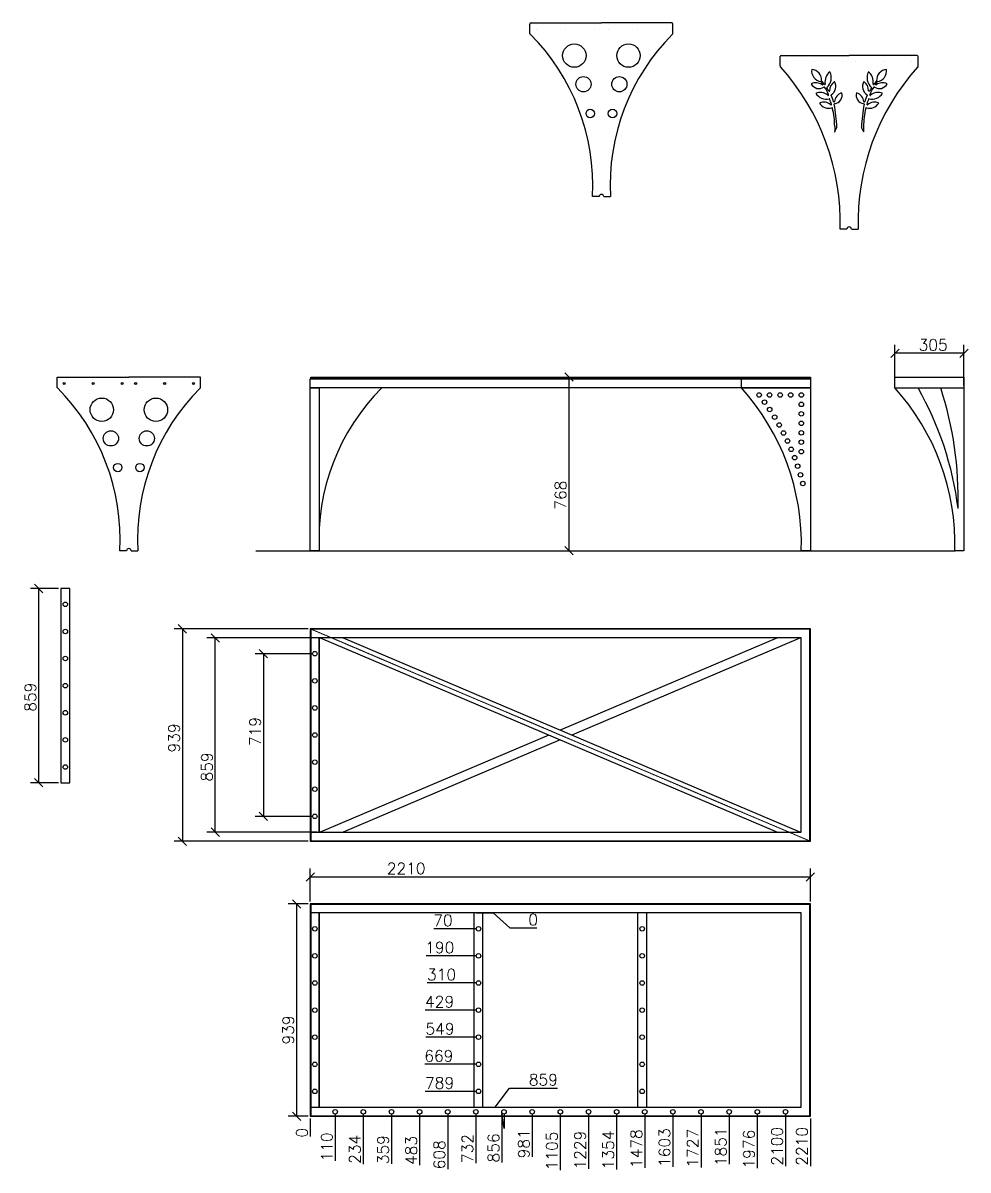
# Model space of a CAD drawing. Header units: millimetres. Extents: x -25270 to 56616, y 992 to 38275.
# Drawn here: x -18699 to -14523, y 7208 to 12280 of the extents above; entities that cross this region are included whole.
import ezdxf

# ---------------------------------------------------------------- set-up
doc = ezdxf.new("R2010")
doc.units = ezdxf.units.MM
doc.linetypes.add('AXES2', pattern=[1.125, 0.75, -0.125, 0.125, -0.125])
doc.layers.add('AXES', color=1, linetype='AXES2', lineweight=13)
doc.layers.add('Garde Corps', color=7, linetype='Continuous')
doc.layers.add('POTCACH', color=7, linetype='Continuous')
doc.styles.add('DETX4', font='romans.shx', dxfattribs={"height": 50})
doc.dimstyles.new('DETX4', dxfattribs={"dimtxt": 50, "dimasz": 37, "dimexe": 37, "dimexo": 10, "dimgap": 12, "dimtad": 1, "dimdec": 0, "dimdsep": 46, "dimtxsty": 'DETX4', "dimblk": 'OBLIQUE', "dimcen": 0.09, "dimadec": 0, "dimazin": 0, "dimtfac": 1, "dimtdec": 0, "dimtix": 1, "dimtofl": 0, "dimtmove": 0, "dimatfit": 3, "dimldrblk": 'OBLIQUE', "dimfxl": 1, "dimtolj": 1, "dimtzin": 0, "dimarcsym": 0})

# ---------------------------------------------------------------- blocks, each defined once
blk = doc.blocks.new('_OBLIQUE')
at = {"color": 0, "linetype": 'ByBlock'}
blk.add_line((-0.5, -0.5), (0.5, 0.5), dxfattribs=at)
blk = doc.blocks.new('*D77')
at = {"color": 0, "lineweight": -2, "transparency": 16777216}
for p, q in [((-14846, 10676.4), (-14846, 10856.6)), ((-14541.1, 10676.4), (-14541.1, 10856.6)), ((-14541.1, 10819.6), (-14846, 10819.6))]:
    blk.add_line(p, q, dxfattribs=at)
at = {"layer": 'Defpoints', "color": 0, "transparency": 16777216}
for p in [(-14846, 10819.6), (-14846, 10666.4), (-14541.1, 10666.4)]:
    blk.add_point(p, dxfattribs=at)
at = {"color": 0, "lineweight": -2, "transparency": 16777216, "xscale": 37, "yscale": 37, "zscale": 37}
for p, rotation in [((-14846, 10819.6), 179.9999999999997), ((-14541.1, 10819.6), 359.9999999999997)]:
    blk.add_blockref('_OBLIQUE', p, dxfattribs=dict(at, rotation=rotation))
at = {"color": 0, "transparency": 16777216, "insert": (-14676.7, 10856.6), "char_height": 50, "attachment_point": 5, "style": 'DETX4'}
blk.add_mtext('\\A1;305', dxfattribs=at)
blk = doc.blocks.new('*D83')
at = {"color": 0, "lineweight": -2, "transparency": 16777216}
for p, q in [((-17419.5, 9491.3), (-17673.4, 9491.3)), ((-17636.4, 9491.3), (-17636.4, 8772.3)), ((-17419.5, 8772.3), (-17673.4, 8772.3))]:
    blk.add_line(p, q, dxfattribs=at)
at = {"layer": 'Defpoints', "color": 0, "transparency": 16777216}
for p in [(-17409.5, 9491.3), (-17636.4, 8772.3), (-17409.5, 8772.3)]:
    blk.add_point(p, dxfattribs=at)
at = {"color": 0, "lineweight": -2, "transparency": 16777216, "xscale": 37, "yscale": 37, "zscale": 37}
for p, rotation in [((-17636.4, 9491.3), 90), ((-17636.4, 8772.3), 270)]:
    blk.add_blockref('_OBLIQUE', p, dxfattribs=dict(at, rotation=rotation))
at = {"color": 0, "transparency": 16777216, "insert": (-17673.4, 9147.2), "char_height": 50, "attachment_point": 5, "rotation": 90, "style": 'DETX4'}
blk.add_mtext('\\A1;719', dxfattribs=at)
blk = doc.blocks.new('*D86')
at = {"color": 0, "lineweight": -2, "transparency": 16777216}
for p, q in [((-18541.7, 9779.6), (-18666.5, 9779.6)), ((-18629.5, 8920.6), (-18629.5, 9779.6)), ((-18541.7, 8920.6), (-18666.5, 8920.6))]:
    blk.add_line(p, q, dxfattribs=at)
at = {"layer": 'Defpoints', "color": 0, "transparency": 16777216}
for p in [(-18629.5, 9779.6), (-18531.7, 9779.6), (-18531.7, 8920.6)]:
    blk.add_point(p, dxfattribs=at)
at = {"color": 0, "lineweight": -2, "transparency": 16777216, "xscale": 37, "yscale": 37, "zscale": 37}
for p, rotation in [((-18629.5, 9779.6), 90), ((-18629.5, 8920.6), 270)]:
    blk.add_blockref('_OBLIQUE', p, dxfattribs=dict(at, rotation=rotation))
at = {"color": 0, "transparency": 16777216, "insert": (-18666.5, 9298.9), "char_height": 50, "attachment_point": 5, "rotation": 90, "style": 'DETX4'}
blk.add_mtext('\\A1;859', dxfattribs=at)
blk = doc.blocks.new('*D87')
at = {"color": 0, "lineweight": -2, "transparency": 16777216}
for p, q in [((-17399.5, 9561.3), (-17886.2, 9561.3)), ((-17849.2, 8702.3), (-17849.2, 9561.3)), ((-17399.5, 8702.3), (-17886.2, 8702.3))]:
    blk.add_line(p, q, dxfattribs=at)
at = {"layer": 'Defpoints', "color": 0, "transparency": 16777216}
for p in [(-17849.2, 9561.3), (-17389.5, 9561.3), (-17389.5, 8702.3)]:
    blk.add_point(p, dxfattribs=at)
at = {"color": 0, "lineweight": -2, "transparency": 16777216, "xscale": 37, "yscale": 37, "zscale": 37}
for p, rotation in [((-17849.2, 9561.3), 90), ((-17849.2, 8702.3), 270)]:
    blk.add_blockref('_OBLIQUE', p, dxfattribs=dict(at, rotation=rotation))
at = {"color": 0, "transparency": 16777216, "insert": (-17886.2, 8990.7), "char_height": 50, "attachment_point": 5, "rotation": 90, "style": 'DETX4'}
blk.add_mtext('\\A1;859', dxfattribs=at)
blk = doc.blocks.new('*D88')
at = {"color": 0, "lineweight": -2, "transparency": 16777216}
for p, q in [((-17439.5, 9601.3), (-18031.5, 9601.3)), ((-17994.5, 9601.3), (-17994.5, 8662.3)), ((-17439.5, 8662.3), (-18031.5, 8662.3))]:
    blk.add_line(p, q, dxfattribs=at)
at = {"layer": 'Defpoints', "color": 0, "transparency": 16777216}
for p in [(-17429.5, 9601.3), (-17994.5, 8662.3), (-17429.5, 8662.3)]:
    blk.add_point(p, dxfattribs=at)
at = {"color": 0, "lineweight": -2, "transparency": 16777216, "xscale": 37, "yscale": 37, "zscale": 37}
for p, rotation in [((-17994.5, 9601.3), 90), ((-17994.5, 8662.3), 270)]:
    blk.add_blockref('_OBLIQUE', p, dxfattribs=dict(at, rotation=rotation))
at = {"color": 0, "transparency": 16777216, "insert": (-18031.5, 9119), "char_height": 50, "attachment_point": 5, "rotation": 90, "style": 'DETX4'}
blk.add_mtext('\\A1;939', dxfattribs=at)
blk = doc.blocks.new('*D89')
at = {"color": 0, "lineweight": -2, "transparency": 16777216}
for p, q in [((-16314.5, 10714.4), (-16249.2, 10714.4)), ((-16286.2, 10714.4), (-16286.2, 9946.4)), ((-16314.5, 9946.4), (-16249.2, 9946.4))]:
    blk.add_line(p, q, dxfattribs=at)
at = {"layer": 'Defpoints', "color": 0, "transparency": 16777216}
for p in [(-16324.5, 10714.4), (-16324.5, 9946.4), (-16286.2, 9946.4)]:
    blk.add_point(p, dxfattribs=at)
at = {"color": 0, "lineweight": -2, "transparency": 16777216, "xscale": 37, "yscale": 37, "zscale": 37}
for p, rotation in [((-16286.2, 10714.4), 90), ((-16286.2, 9946.4), 270)]:
    blk.add_blockref('_OBLIQUE', p, dxfattribs=dict(at, rotation=rotation))
at = {"color": 0, "transparency": 16777216, "insert": (-16323.2, 10192.1), "char_height": 50, "attachment_point": 5, "rotation": 90, "style": 'DETX4'}
blk.add_mtext('\\A1;768', dxfattribs=at)
blk = doc.blocks.new('*D97')
at = {"color": 0, "lineweight": -2, "transparency": 16777216}
for p, q in [((-17429.5, 8395.2), (-17429.5, 8541.7)), ((-15219.5, 8395.2), (-15219.5, 8541.7)), ((-17429.5, 8504.7), (-15219.5, 8504.7))]:
    blk.add_line(p, q, dxfattribs=at)
at = {"layer": 'Defpoints', "color": 0, "transparency": 16777216}
for p in [(-15219.5, 8504.7), (-17429.5, 8385.2), (-15219.5, 8385.2)]:
    blk.add_point(p, dxfattribs=at)
at = {"color": 0, "lineweight": -2, "transparency": 16777216, "xscale": 37, "yscale": 37, "zscale": 37, "rotation": 180}
blk.add_blockref('_OBLIQUE', (-17429.5, 8504.7), dxfattribs=at)
at = {"color": 0, "lineweight": -2, "transparency": 16777216, "xscale": 37, "yscale": 37, "zscale": 37}
blk.add_blockref('_OBLIQUE', (-15219.5, 8504.7), dxfattribs=at)
at = {"color": 0, "transparency": 16777216, "insert": (-17005.8, 8541.7), "char_height": 50, "attachment_point": 5, "style": 'DETX4'}
blk.add_mtext('\\A1;2210', dxfattribs=at)
blk = doc.blocks.new('*D98')
at = {"color": 0, "lineweight": -2, "transparency": 16777216}
for p, q in [((-17439.5, 8385.2), (-17526.9, 8385.2)), ((-17489.9, 8385.2), (-17489.9, 7446.2)), ((-17439.5, 7446.2), (-17526.9, 7446.2))]:
    blk.add_line(p, q, dxfattribs=at)
at = {"layer": 'Defpoints', "color": 0, "transparency": 16777216}
for p in [(-17429.5, 8385.2), (-17489.9, 7446.2), (-17429.5, 7446.2)]:
    blk.add_point(p, dxfattribs=at)
at = {"color": 0, "lineweight": -2, "transparency": 16777216, "xscale": 37, "yscale": 37, "zscale": 37}
for p, rotation in [((-17489.9, 8385.2), 90), ((-17489.9, 7446.2), 270)]:
    blk.add_blockref('_OBLIQUE', p, dxfattribs=dict(at, rotation=rotation))
at = {"color": 0, "transparency": 16777216, "insert": (-17526.9, 7827.6), "char_height": 50, "attachment_point": 5, "rotation": 90, "style": 'DETX4'}
blk.add_mtext('\\A1;939', dxfattribs=at)
blk = doc.blocks.new('*D99')
at = {"color": 0, "lineweight": -2, "transparency": 16777216}
for p, q in [((-16696.2, 8345.2), (-16621.4, 8345.2)), ((-16621.4, 8345.2), (-16547.4, 8278.8)), ((-16547.4, 8278.8), (-16428.1, 8278.8))]:
    blk.add_line(p, q, dxfattribs=at)
at = {"layer": 'Defpoints', "color": 0, "transparency": 16777216}
for p in [(-16706.2, 8345.2), (-16666.2, 8345.2), (-16473.4, 8278.8)]:
    blk.add_point(p, dxfattribs=at)
at = {"color": 0, "transparency": 16777216, "insert": (-16444.8, 8315.8), "char_height": 50, "attachment_point": 5, "style": 'DETX4'}
blk.add_mtext('\\A1;0', dxfattribs=at)
blk = doc.blocks.new('*D100')
at = {"color": 0, "lineweight": -2, "transparency": 16777216}
blk.add_line((-16696.2, 8275.2), (-16883.8, 8275.2), dxfattribs=at)
at = {"layer": 'Defpoints', "color": 0, "transparency": 16777216}
for p in [(-16666.2, 8345.2), (-16790.8, 8275.2), (-16686.2, 8275.2)]:
    blk.add_point(p, dxfattribs=at)
at = {"color": 0, "transparency": 16777216, "insert": (-16843.3, 8312.2), "char_height": 50, "attachment_point": 5, "style": 'DETX4'}
blk.add_mtext('\\A1;70', dxfattribs=at)
blk = doc.blocks.new('*D101')
at = {"color": 0, "lineweight": -2, "transparency": 16777216}
blk.add_line((-16696.2, 8155.4), (-16918, 8155.4), dxfattribs=at)
at = {"layer": 'Defpoints', "color": 0, "transparency": 16777216}
for p in [(-16666.2, 8345.2), (-16784.6, 8155.4), (-16686.2, 8155.4)]:
    blk.add_point(p, dxfattribs=at)
at = {"color": 0, "transparency": 16777216, "insert": (-16857.3, 8192.4), "char_height": 50, "attachment_point": 5, "style": 'DETX4'}
blk.add_mtext('\\A1;190', dxfattribs=at)
blk = doc.blocks.new('*D102')
at = {"color": 0, "lineweight": -2, "transparency": 16777216}
blk.add_line((-16696.2, 8035.6), (-16913.6, 8035.6), dxfattribs=at)
at = {"layer": 'Defpoints', "color": 0, "transparency": 16777216}
for p in [(-16666.2, 8345.2), (-16773, 8035.6), (-16686.2, 8035.6)]:
    blk.add_point(p, dxfattribs=at)
at = {"color": 0, "transparency": 16777216, "insert": (-16849.3, 8072.6), "char_height": 50, "attachment_point": 5, "style": 'DETX4'}
blk.add_mtext('\\A1;310', dxfattribs=at)
blk = doc.blocks.new('*D103')
at = {"color": 0, "lineweight": -2, "transparency": 16777216}
blk.add_line((-16696.2, 7915.7), (-16921.3, 7915.7), dxfattribs=at)
at = {"layer": 'Defpoints', "color": 0, "transparency": 16777216}
for p in [(-16666.2, 8345.2), (-16783.1, 7915.7), (-16686.2, 7915.7)]:
    blk.add_point(p, dxfattribs=at)
at = {"color": 0, "transparency": 16777216, "insert": (-16858.2, 7952.7), "char_height": 50, "attachment_point": 5, "style": 'DETX4'}
blk.add_mtext('\\A1;429', dxfattribs=at)
blk = doc.blocks.new('*D104')
at = {"color": 0, "lineweight": -2, "transparency": 16777216}
blk.add_line((-16696.2, 7795.9), (-16919.1, 7795.9), dxfattribs=at)
at = {"layer": 'Defpoints', "color": 0, "transparency": 16777216}
for p in [(-16666.2, 8345.2), (-16780.9, 7795.9), (-16686.2, 7795.9)]:
    blk.add_point(p, dxfattribs=at)
at = {"color": 0, "transparency": 16777216, "insert": (-16856, 7832.9), "char_height": 50, "attachment_point": 5, "style": 'DETX4'}
blk.add_mtext('\\A1;549', dxfattribs=at)
blk = doc.blocks.new('*D105')
at = {"color": 0, "lineweight": -2, "transparency": 16777216}
blk.add_line((-16696.2, 7676.1), (-16923.4, 7676.1), dxfattribs=at)
at = {"layer": 'Defpoints', "color": 0, "transparency": 16777216}
for p in [(-16666.2, 8345.2), (-16787.6, 7676.1), (-16686.2, 7676.1)]:
    blk.add_point(p, dxfattribs=at)
at = {"color": 0, "transparency": 16777216, "insert": (-16861.5, 7713.1), "char_height": 50, "attachment_point": 5, "style": 'DETX4'}
blk.add_mtext('\\A1;669', dxfattribs=at)
blk = doc.blocks.new('*D106')
at = {"color": 0, "lineweight": -2, "transparency": 16777216}
blk.add_line((-16696.2, 7556.2), (-16921.3, 7556.2), dxfattribs=at)
at = {"layer": 'Defpoints', "color": 0, "transparency": 16777216}
for p in [(-16666.2, 8345.2), (-16783.1, 7556.2), (-16686.2, 7556.2)]:
    blk.add_point(p, dxfattribs=at)
at = {"color": 0, "transparency": 16777216, "insert": (-16858.2, 7593.2), "char_height": 50, "attachment_point": 5, "style": 'DETX4'}
blk.add_mtext('\\A1;789', dxfattribs=at)
blk = doc.blocks.new('*D107')
at = {"color": 0, "lineweight": -2, "transparency": 16777216}
for p, q in [((-16612.2, 7486.2), (-16548.5, 7570.7)), ((-16548.5, 7570.7), (-16336.4, 7570.7)), ((-16676.2, 7486.2), (-16612.2, 7486.2))]:
    blk.add_line(p, q, dxfattribs=at)
at = {"layer": 'Defpoints', "color": 0, "transparency": 16777216}
for p in [(-16666.2, 8345.2), (-16474.5, 7570.7), (-16686.2, 7486.2)]:
    blk.add_point(p, dxfattribs=at)
at = {"color": 0, "transparency": 16777216, "insert": (-16399.4, 7607.7), "char_height": 50, "attachment_point": 5, "style": 'DETX4'}
blk.add_mtext('\\A1;859', dxfattribs=at)
blk = doc.blocks.new('*D108')
at = {"color": 0, "lineweight": -2, "transparency": 16777216}
blk.add_line((-17429.5, 7436.2), (-17429.5, 7356.8), dxfattribs=at)
at = {"layer": 'Defpoints', "color": 0, "transparency": 16777216}
for p in [(-17429.5, 7464.6), (-17429.5, 7446.2), (-17429.5, 7402.1)]:
    blk.add_point(p, dxfattribs=at)
at = {"color": 0, "transparency": 16777216, "insert": (-17466.5, 7373.4), "char_height": 50, "attachment_point": 5, "rotation": 90, "style": 'DETX4'}
blk.add_mtext('\\A1;0', dxfattribs=at)
blk = doc.blocks.new('*D109')
at = {"color": 0, "lineweight": -2, "transparency": 16777216}
blk.add_line((-17319.5, 7456.2), (-17319.5, 7249.9), dxfattribs=at)
at = {"layer": 'Defpoints', "color": 0, "transparency": 16777216}
for p in [(-17429.5, 7464.6), (-17319.5, 7466.2), (-17319.5, 7383.4)]:
    blk.add_point(p, dxfattribs=at)
at = {"color": 0, "transparency": 16777216, "insert": (-17356.5, 7310.6), "char_height": 50, "attachment_point": 5, "rotation": 90, "style": 'DETX4'}
blk.add_mtext('\\A1;110', dxfattribs=at)
blk = doc.blocks.new('*D110')
at = {"color": 0, "lineweight": -2, "transparency": 16777216}
blk.add_line((-17195.1, 7456.2), (-17195.1, 7234.4), dxfattribs=at)
at = {"layer": 'Defpoints', "color": 0, "transparency": 16777216}
for p in [(-17429.5, 7464.6), (-17195.1, 7466.2), (-17195.1, 7377.4)]:
    blk.add_point(p, dxfattribs=at)
at = {"color": 0, "transparency": 16777216, "insert": (-17232.1, 7299.9), "char_height": 50, "attachment_point": 5, "rotation": 90, "style": 'DETX4'}
blk.add_mtext('\\A1;234', dxfattribs=at)
blk = doc.blocks.new('*D111')
at = {"color": 0, "lineweight": -2, "transparency": 16777216}
blk.add_line((-17070.7, 7456.2), (-17070.7, 7235.4), dxfattribs=at)
at = {"layer": 'Defpoints', "color": 0, "transparency": 16777216}
for p in [(-17429.5, 7464.6), (-17070.7, 7466.2), (-17070.7, 7373.6)]:
    blk.add_point(p, dxfattribs=at)
at = {"color": 0, "transparency": 16777216, "insert": (-17107.7, 7298.5), "char_height": 50, "attachment_point": 5, "rotation": 90, "style": 'DETX4'}
blk.add_mtext('\\A1;359', dxfattribs=at)
blk = doc.blocks.new('*D112')
at = {"color": 0, "lineweight": -2, "transparency": 16777216}
blk.add_line((-16946.4, 7456.2), (-16946.4, 7230.8), dxfattribs=at)
at = {"layer": 'Defpoints', "color": 0, "transparency": 16777216}
for p in [(-17429.5, 7464.6), (-16946.4, 7466.2), (-16946.4, 7371.4)]:
    blk.add_point(p, dxfattribs=at)
at = {"color": 0, "transparency": 16777216, "insert": (-16983.4, 7295.1), "char_height": 50, "attachment_point": 5, "rotation": 90, "style": 'DETX4'}
blk.add_mtext('\\A1;483', dxfattribs=at)
blk = doc.blocks.new('*D113')
at = {"color": 0, "lineweight": -2, "transparency": 16777216}
blk.add_line((-16822, 7456.2), (-16822, 7212.9), dxfattribs=at)
at = {"layer": 'Defpoints', "color": 0, "transparency": 16777216}
for p in [(-17429.5, 7464.6), (-16822, 7466.2), (-16822, 7351.1)]:
    blk.add_point(p, dxfattribs=at)
at = {"color": 0, "transparency": 16777216, "insert": (-16859, 7276), "char_height": 50, "attachment_point": 5, "rotation": 90, "style": 'DETX4'}
blk.add_mtext('\\A1;608', dxfattribs=at)
blk = doc.blocks.new('*D114')
at = {"color": 0, "lineweight": -2, "transparency": 16777216}
blk.add_line((-16697.6, 7456.2), (-16697.6, 7239), dxfattribs=at)
at = {"layer": 'Defpoints', "color": 0, "transparency": 16777216}
for p in [(-17429.5, 7464.6), (-16697.6, 7466.2), (-16697.6, 7379.6)]:
    blk.add_point(p, dxfattribs=at)
at = {"color": 0, "transparency": 16777216, "insert": (-16734.6, 7303.3), "char_height": 50, "attachment_point": 5, "rotation": 90, "style": 'DETX4'}
blk.add_mtext('\\A1;732', dxfattribs=at)
blk = doc.blocks.new('*D115')
at = {"color": 0, "lineweight": -2, "transparency": 16777216}
for p, q in [((-16573.2, 7392.2), (-16582.4, 7456.6)), ((-16582.4, 7456.6), (-16582.4, 7242)), ((-16573.2, 7456.2), (-16573.2, 7392.2))]:
    blk.add_line(p, q, dxfattribs=at)
at = {"layer": 'Defpoints', "color": 0, "transparency": 16777216}
for p in [(-17429.5, 7464.6), (-16573.2, 7466.2), (-16582.4, 7382.6)]:
    blk.add_point(p, dxfattribs=at)
at = {"color": 0, "transparency": 16777216, "insert": (-16619.4, 7306.3), "char_height": 50, "attachment_point": 5, "rotation": 90, "style": 'DETX4'}
blk.add_mtext('\\A1;856', dxfattribs=at)
blk = doc.blocks.new('*D116')
at = {"color": 0, "lineweight": -2, "transparency": 16777216}
blk.add_line((-16448.9, 7456.2), (-16448.9, 7267.4), dxfattribs=at)
at = {"layer": 'Defpoints', "color": 0, "transparency": 16777216}
for p in [(-17429.5, 7464.6), (-16448.9, 7466.2), (-16448.9, 7393.6)]:
    blk.add_point(p, dxfattribs=at)
at = {"color": 0, "transparency": 16777216, "insert": (-16485.9, 7324.5), "char_height": 50, "attachment_point": 5, "rotation": 90, "style": 'DETX4'}
blk.add_mtext('\\A1;981', dxfattribs=at)
blk = doc.blocks.new('*D117')
at = {"color": 0, "lineweight": -2, "transparency": 16777216}
blk.add_line((-16324.5, 7456.2), (-16324.5, 7208.5), dxfattribs=at)
at = {"layer": 'Defpoints', "color": 0, "transparency": 16777216}
for p in [(-17429.5, 7464.6), (-16324.5, 7466.2), (-16324.5, 7389.5)]:
    blk.add_point(p, dxfattribs=at)
at = {"color": 0, "transparency": 16777216, "insert": (-16361.5, 7293), "char_height": 50, "attachment_point": 5, "rotation": 90, "style": 'DETX4'}
blk.add_mtext('\\A1;1105', dxfattribs=at)
blk = doc.blocks.new('*D118')
at = {"color": 0, "lineweight": -2, "transparency": 16777216}
blk.add_line((-16200.1, 7456.2), (-16200.1, 7213.2), dxfattribs=at)
at = {"layer": 'Defpoints', "color": 0, "transparency": 16777216}
for p in [(-17429.5, 7464.6), (-16200.1, 7466.2), (-16200.1, 7391.9)]:
    blk.add_point(p, dxfattribs=at)
at = {"color": 0, "transparency": 16777216, "insert": (-16237.1, 7296.5), "char_height": 50, "attachment_point": 5, "rotation": 90, "style": 'DETX4'}
blk.add_mtext('\\A1;1229', dxfattribs=at)
blk = doc.blocks.new('*D119')
at = {"color": 0, "lineweight": -2, "transparency": 16777216}
blk.add_line((-16075.7, 7456.2), (-16075.7, 7211.4), dxfattribs=at)
at = {"layer": 'Defpoints', "color": 0, "transparency": 16777216}
for p in [(-17429.5, 7464.6), (-16075.7, 7466.2), (-16075.7, 7394.9)]:
    blk.add_point(p, dxfattribs=at)
at = {"color": 0, "transparency": 16777216, "insert": (-16112.7, 7297.2), "char_height": 50, "attachment_point": 5, "rotation": 90, "style": 'DETX4'}
blk.add_mtext('\\A1;1354', dxfattribs=at)
blk = doc.blocks.new('*D120')
at = {"color": 0, "lineweight": -2, "transparency": 16777216}
blk.add_line((-15951.4, 7456.2), (-15951.4, 7218.6), dxfattribs=at)
at = {"layer": 'Defpoints', "color": 0, "transparency": 16777216}
for p in [(-17429.5, 7464.6), (-15951.4, 7466.2), (-15951.4, 7399.6)]:
    blk.add_point(p, dxfattribs=at)
at = {"color": 0, "transparency": 16777216, "insert": (-15988.4, 7303.1), "char_height": 50, "attachment_point": 5, "rotation": 90, "style": 'DETX4'}
blk.add_mtext('\\A1;1478', dxfattribs=at)
blk = doc.blocks.new('*D121')
at = {"color": 0, "lineweight": -2, "transparency": 16777216}
blk.add_line((-15827, 7456.2), (-15827, 7223.3), dxfattribs=at)
at = {"layer": 'Defpoints', "color": 0, "transparency": 16777216}
for p in [(-17429.5, 7464.6), (-15827, 7466.2), (-15827, 7404.3)]:
    blk.add_point(p, dxfattribs=at)
at = {"color": 0, "transparency": 16777216, "insert": (-15864, 7307.8), "char_height": 50, "attachment_point": 5, "rotation": 90, "style": 'DETX4'}
blk.add_mtext('\\A1;1603', dxfattribs=at)
blk = doc.blocks.new('*D122')
at = {"color": 0, "lineweight": -2, "transparency": 16777216}
blk.add_line((-15702.6, 7456.2), (-15702.6, 7220.5), dxfattribs=at)
at = {"layer": 'Defpoints', "color": 0, "transparency": 16777216}
for p in [(-17429.5, 7464.6), (-15702.6, 7466.2), (-15702.6, 7401.5)]:
    blk.add_point(p, dxfattribs=at)
at = {"color": 0, "transparency": 16777216, "insert": (-15739.6, 7305), "char_height": 50, "attachment_point": 5, "rotation": 90, "style": 'DETX4'}
blk.add_mtext('\\A1;1727', dxfattribs=at)
blk = doc.blocks.new('*D123')
at = {"color": 0, "lineweight": -2, "transparency": 16777216}
blk.add_line((-15578.2, 7456.2), (-15578.2, 7233.8), dxfattribs=at)
at = {"layer": 'Defpoints', "color": 0, "transparency": 16777216}
for p in [(-17429.5, 7464.6), (-15578.2, 7466.2), (-15578.2, 7400.6)]:
    blk.add_point(p, dxfattribs=at)
at = {"color": 0, "transparency": 16777216, "insert": (-15615.2, 7311.2), "char_height": 50, "attachment_point": 5, "rotation": 90, "style": 'DETX4'}
blk.add_mtext('\\A1;1851', dxfattribs=at)
blk = doc.blocks.new('*D124')
at = {"color": 0, "lineweight": -2, "transparency": 16777216}
blk.add_line((-15453.9, 7456.2), (-15453.9, 7216.6), dxfattribs=at)
at = {"layer": 'Defpoints', "color": 0, "transparency": 16777216}
for p in [(-17429.5, 7464.6), (-15453.9, 7466.2), (-15453.9, 7397.6)]:
    blk.add_point(p, dxfattribs=at)
at = {"color": 0, "transparency": 16777216, "insert": (-15490.9, 7301.1), "char_height": 50, "attachment_point": 5, "rotation": 90, "style": 'DETX4'}
blk.add_mtext('\\A1;1976', dxfattribs=at)
blk = doc.blocks.new('*D125')
at = {"color": 0, "lineweight": -2, "transparency": 16777216}
blk.add_line((-15329.5, 7456.2), (-15329.5, 7225.5), dxfattribs=at)
at = {"layer": 'Defpoints', "color": 0, "transparency": 16777216}
for p in [(-17429.5, 7464.6), (-15329.5, 7466.2), (-15329.5, 7413.7)]:
    blk.add_point(p, dxfattribs=at)
at = {"color": 0, "transparency": 16777216, "insert": (-15366.5, 7313.6), "char_height": 50, "attachment_point": 5, "rotation": 90, "style": 'DETX4'}
blk.add_mtext('\\A1;2100', dxfattribs=at)
blk = doc.blocks.new('*D126')
at = {"color": 0, "lineweight": -2, "transparency": 16777216}
blk.add_line((-15219.5, 7436.2), (-15219.5, 7225), dxfattribs=at)
at = {"layer": 'Defpoints', "color": 0, "transparency": 16777216}
for p in [(-17429.5, 7464.6), (-15219.5, 7446.2), (-15219.5, 7413.2)]:
    blk.add_point(p, dxfattribs=at)
at = {"color": 0, "transparency": 16777216, "insert": (-15256.5, 7313.1), "char_height": 50, "attachment_point": 5, "rotation": 90, "style": 'DETX4'}
blk.add_mtext('\\A1;2210', dxfattribs=at)

msp = doc.modelspace()

# ---------------------------------------------------------------- linework, layer by layer
for p, q in [((-16459, 12234), (-16459, 12275)), ((-16454, 12280), (-16142.9, 12280)), ((-16142.9, 12280), (-16142.9, 12280)), ((-15831.8, 12280), (-16142.9, 12280)), ((-16142.9, 12280), (-16142.9, 12280)), ((-15826.8, 12234), (-15826.8, 12275)), ((-15353, 12089.9), (-15353, 12130.9)), ((-15348, 12135.9), (-15048.1, 12135.9)), ((-14748.2, 12135.9), (-15048.1, 12135.9)), ((-14743.2, 12089.9), (-14743.2, 12130.9)), ((-15112.3, 11797.7), (-15102.4, 11818.2)), ((-15111.8, 11821.8), (-15111.8, 11798.7)), ((-14983.8, 11797.7), (-14993.8, 11818.2)), ((-14984.3, 11821.8), (-14984.3, 11798.7)), ((-16152.9, 11512), (-16182.8, 11512)), ((-16132.9, 11512), (-16103, 11512)), ((-15058.1, 11367.9), (-15088.1, 11367.9)), ((-15038.1, 11367.9), (-15008.1, 11367.9)), ((-15524.4, 10666.4), (-15524.4, 10714.4)), ((-15524.4, 10714.4), (-15219.5, 10714.4)), ((-15219.5, 10714.4), (-15219.5, 9946.4)), ((-14846, 10666.4), (-14846, 10714.4)), ((-14846, 10714.4), (-14541.1, 10714.4)), ((-14541.1, 10714.4), (-14541.1, 9946.4)), ((-18517.4, 10686.4), (-18517.3, 10686.4)), ((-18389.4, 10686.4), (-18389.3, 10686.4)), ((-18261.3, 10686.4), (-18261.2, 10686.4)), ((-18201.3, 10686.4), (-18201.2, 10686.4)), ((-18073.3, 10686.4), (-18073.2, 10686.4)), ((-17945.3, 10686.4), (-17945.2, 10686.4)), ((-15524.4, 10666.4), (-15219.5, 10666.4)), ((-14846, 10666.4), (-14541.1, 10666.4)), ((-18241.3, 9946.4), (-18271.2, 9946.4)), ((-18221.3, 9946.4), (-18191.4, 9946.4)), ((-17670.2, 9946.4), (-14580, 9946.4)), ((-15219.5, 9946.4), (-15259.5, 9946.4)), ((-14541.1, 9946.4), (-14581.1, 9946.4)), ((-17386.5, 9561.3), (-15364.8, 8702.3)), ((-17284.2, 9561.3), (-15262.5, 8702.3)), ((-15364.8, 9561.3), (-16324.5, 9153.5)), ((-15262.5, 9561.3), (-16273.3, 9131.8)), ((-16375.6, 9131.8), (-17386.5, 8702.3)), ((-16324.5, 9110), (-17284.2, 8702.3))]:
    msp.add_line(p, q)
for points in [[(-18547.4, 10666.4), (-18547.4, 10666.4), (-18547.4, 10714.4), (-18231.3, 10714.4), (-18231.3, 10714.4)], [(-17915.2, 10666.4), (-17915.2, 10666.4), (-17915.2, 10714.4), (-18231.3, 10714.4), (-18231.3, 10714.4)]]:
    msp.add_lwpolyline(points)
for points in [[(-17429.5, 10706.4), (-15219.5, 10706.4), (-15219.5, 10666.4), (-17429.5, 10666.4)], [(-17389.5, 9946.4), (-17429.5, 9946.4), (-17429.5, 10666.4), (-17389.5, 10666.4)], [(-18491.7, 9779.6), (-18531.7, 9779.6), (-18531.7, 8920.6), (-18491.7, 8920.6)], [(-17429.5, 8662.3), (-15219.5, 8662.3), (-15219.5, 9601.3), (-17429.5, 9601.3)], [(-17427.5, 8664.3), (-15221.5, 8664.3), (-15221.5, 9599.3), (-17427.5, 9599.3)], [(-17389.5, 9561.3), (-17429.5, 9561.3), (-17429.5, 8702.3), (-17389.5, 8702.3)], [(-17389.5, 8702.3), (-15259.5, 8702.3), (-15259.5, 9561.3), (-17389.5, 9561.3)], [(-17429.5, 7446.2), (-15219.5, 7446.2), (-15219.5, 8385.2), (-17429.5, 8385.2)], [(-17427.5, 7448.2), (-15221.5, 7448.2), (-15221.5, 8383.2), (-17427.5, 8383.2)], [(-17389.5, 8345.2), (-17429.5, 8345.2), (-17429.5, 7486.2), (-17389.5, 7486.2)], [(-17389.5, 7486.2), (-15259.5, 7486.2), (-15259.5, 8345.2), (-17389.5, 8345.2)], [(-16666.2, 8345.2), (-16706.2, 8345.2), (-16706.2, 7486.2), (-16666.2, 7486.2)], [(-15942.8, 8345.2), (-15982.8, 8345.2), (-15982.8, 7486.2), (-15942.8, 7486.2)]]:
    msp.add_lwpolyline(points, close=True)
for centre, radius in [((-16262.5, 12135.5), 51.7), ((-16023.2, 12135.5), 51.7), ((-16222.2, 12009), 33.6), ((-16063.6, 12009), 33.6), ((-16192, 11879.6), 18.8), ((-16093.7, 11879.6), 18.8), ((-18517.4, 10686.4), 4.5), ((-18389.3, 10686.4), 4.5), ((-18261.3, 10686.4), 4.5), ((-18201.3, 10686.4), 4.5), ((-18073.2, 10686.4), 4.5), ((-17945.2, 10686.4), 4.5), ((-18350.9, 10569.9), 51.7), ((-18111.7, 10569.9), 51.7), ((-15446, 10635.3), 10), ((-15421.9, 10603.4), 10), ((-15399.7, 10635.3), 10), ((-15353, 10635.3), 10), ((-15306.2, 10635.3), 10), ((-15259.5, 10635.3), 10), ((-15259.5, 10593.5), 10), ((-15399.1, 10570.6), 10), ((-15259.5, 10551.7), 10), ((-15377.5, 10536.9), 10), ((-15357.1, 10502.5), 10), ((-15259.5, 10509.9), 10), ((-18310.6, 10443.3), 33.6), ((-18152, 10443.3), 33.6), ((-15338.1, 10467.3), 10), ((-15259.5, 10468.1), 10), ((-15320.4, 10431.4), 10), ((-15304.1, 10394.9), 10), ((-15259.5, 10426.3), 10), ((-15289.1, 10357.8), 10), ((-15259.5, 10384.7), 10), ((-18280.5, 10314), 18.8), ((-18182.1, 10314), 18.8), ((-15275.5, 10320.2), 10), ((-15263.4, 10282.1), 10), ((-15252.7, 10243.5), 10), ((-18511.7, 9709.6), 10), ((-18511.7, 9589.8), 10), ((-17409.5, 9491.3), 10), ((-18511.7, 9470), 10), ((-18511.7, 9350.2), 10), ((-17409.5, 9371.5), 10), ((-18511.7, 9230.3), 10), ((-17409.5, 9251.6), 10), ((-17409.5, 9131.8), 10), ((-18511.7, 9110.5), 10), ((-18511.7, 8990.6), 10), ((-17409.5, 9012), 10), ((-17409.5, 8892.1), 10), ((-17409.5, 8772.3), 10), ((-17409.5, 8275.2), 10), ((-16686.2, 8275.2), 10), ((-15962.8, 8275.2), 10), ((-17409.5, 8155.4), 10), ((-16686.2, 8155.4), 10), ((-15962.8, 8155.4), 10), ((-17409.5, 8035.6), 10), ((-16686.2, 8035.6), 10), ((-15962.8, 8035.6), 10), ((-17409.5, 7915.7), 10), ((-16686.2, 7915.7), 10), ((-15962.8, 7915.7), 10), ((-17409.5, 7795.9), 10), ((-16686.2, 7795.9), 10), ((-15962.8, 7795.9), 10), ((-17409.5, 7676.1), 10), ((-16686.2, 7676.1), 10), ((-15962.8, 7676.1), 10), ((-17409.5, 7556.2), 10), ((-16686.2, 7556.2), 10), ((-15962.8, 7556.2), 10), ((-17319.5, 7466.2), 10), ((-17195.1, 7466.2), 10), ((-17070.7, 7466.2), 10), ((-16946.4, 7466.2), 10), ((-16822, 7466.2), 10), ((-16697.6, 7466.2), 10), ((-16573.2, 7466.2), 10), ((-16448.9, 7466.2), 10), ((-16324.5, 7466.2), 10), ((-16200.1, 7466.2), 10), ((-16075.7, 7466.2), 10), ((-15951.4, 7466.2), 10), ((-15827, 7466.2), 10), ((-15702.6, 7466.2), 10), ((-15578.2, 7466.2), 10), ((-15453.9, 7466.2), 10), ((-15329.5, 7466.2), 10)]:
    msp.add_circle(centre, radius)
for centre, radius, start, end in [((-16454, 12275), 5, 90, 180), ((-15831.8, 12275), 5, 0, 90), ((-16454, 12234), 5, 180, 224.9812), ((-16454, 12234), 5, 180, 224.9812), ((-17124.6, 11563.8), 943.2, 356.85, 44.9812), ((-15161.1, 11563.8), 943.2, 135.0188, 183.15), ((-15831.8, 12234), 5, 315.0188, 0), ((-15348, 12130.9), 5, 90, 180), ((-14748.2, 12130.9), 5, 360, 90), ((-15348, 12089.9), 5, 180, 222.0372), ((-16114.1, 11399.1), 1026.5, 358.2585, 42.0372), ((-15167, 12067.3), 46.8, 171.4764, 262.3739), ((-15216.3, 12027.5), 46.8, 355.6806, 86.2469), ((-13982, 11399.1), 1026.5, 137.9628, 181.7415), ((-14879.9, 12027.5), 46.8, 93.7531, 184.3194), ((-14929.2, 12067.3), 46.8, 277.6261, 8.5236), ((-14748.2, 12089.9), 5, 317.9628, 0), ((-15173.4, 12018.9), 2, 32.9525, 82.3739), ((-15484.5, 11817.3), 372.7, 31.0252, 32.9525), ((-15167.7, 12023.9), 2, 175.6806, 220.4828), ((-15396.9, 11828.2), 299.4, 36.9446, 40.4828), ((-15097.7, 12018.9), 57.1, 128.0831, 189.2694), ((-15186, 12038.5), 58.9, 312.4962, 25.5226), ((-15083.4, 11980.1), 50.8, 126.1481, 180.6785), ((-15149.9, 11998.9), 42.8, 301.9368, 31.3104), ((-14946.2, 11998.9), 42.8, 148.6896, 238.0632), ((-15012.8, 11980.1), 50.8, 359.3215, 53.8519), ((-14910.1, 12038.5), 58.9, 154.4774, 227.5038), ((-14998.5, 12018.9), 57.1, 350.7306, 51.9169), ((-14699.3, 11828.2), 299.4, 139.5172, 143.0554), ((-14611.7, 11817.3), 372.7, 147.0475, 148.9748), ((-14928.5, 12023.9), 2, 319.5172, 4.3194), ((-14922.7, 12018.9), 2, 97.6261, 147.0475), ((-15195.5, 11968.1), 47.5, 54.5503, 114.9228), ((-15181.3, 12027.7), 38.1, 205.7988, 304.5813), ((-15175.8, 11923.9), 48.9, 47.7777, 114.3735), ((-15166.8, 12008.4), 2, 234.5503, 31.0252), ((-15158.5, 11994.7), 2, 39.8886, 124.5813), ((-15156, 12009.4), 2, 216.9446, 9.2694), ((-15222.7, 11941.1), 85.6, 14.2002, 39.8886), ((-15144.9, 11993.6), 2, 132.4962, 213.2736), ((-15396.9, 11828.2), 299.4, 30.127, 33.2736), ((-15136.2, 11979.5), 2, 210.127, 0.6785), ((-15067.1, 11927.3), 46, 107.8117, 174.097), ((-15115.9, 11959.4), 36.6, 275.3833, 18.5225), ((-14980.3, 11959.4), 36.6, 161.4775, 264.6167), ((-15029, 11927.3), 46, 5.903, 72.1883), ((-14959.9, 11979.5), 2, 179.3215, 329.873), ((-14699.3, 11828.2), 299.4, 146.7264, 149.873), ((-14873.5, 11941.1), 85.6, 140.1114, 165.7998), ((-14920.3, 11923.9), 48.9, 65.6265, 132.2223), ((-14951.2, 11993.6), 2, 326.7264, 47.5038), ((-14940.1, 12009.4), 2, 170.7306, 323.0554), ((-14937.6, 11994.7), 2, 55.4187, 140.1114), ((-14914.9, 12027.7), 38.1, 235.4187, 334.2012), ((-14929.3, 12008.4), 2, 148.9748, 305.4497), ((-14900.6, 11968.1), 47.5, 65.0772, 125.4497), ((-15148, 12000.8), 57.8, 214.0054, 282.0804), ((-15159.2, 11886.2), 43.7, 47.5497, 116.5671), ((-15139.4, 11947.8), 45.3, 209.6908, 289.1178), ((-15141.6, 11961.6), 2, 227.7777, 14.2002), ((-15135.5, 11942.3), 2, 19.7024, 102.0804), ((-15484.5, 11817.3), 372.7, 16.0769, 19.7024), ((-15128.3, 11920), 2, 227.5497, 16.0769), ((-15126.2, 11960.9), 2, 121.9368, 208.1154), ((-15247, 11896.4), 134.9, 15.1572, 28.1154), ((-15114.8, 11932.2), 2, 195.1572, 354.097), ((-15112.3, 11920.9), 2, 95.3833, 190.7071), ((-15824.4, 11786.3), 722.7, 2.5299, 10.7071), ((-14271.8, 11786.3), 722.7, 169.2929, 177.4701), ((-14983.9, 11920.9), 2, 349.2929, 84.6167), ((-14981.3, 11932.2), 2, 185.903, 344.8428), ((-14849.1, 11896.4), 134.9, 151.8846, 164.8428), ((-14956.8, 11947.8), 45.3, 250.8822, 330.3092), ((-14967.9, 11920), 2, 163.9231, 312.4503), ((-14611.7, 11817.3), 372.7, 160.2976, 163.9231), ((-14969.9, 11960.9), 2, 331.8846, 58.0632), ((-14937, 11886.2), 43.7, 63.4329, 132.4503), ((-14960.6, 11942.3), 2, 77.9196, 160.2976), ((-14948.1, 12000.8), 57.8, 257.9196, 325.9946), ((-14954.5, 11961.6), 2, 165.7998, 312.2223), ((-15123.9, 11903.1), 2, 13.3774, 109.1178), ((-15484.5, 11817.3), 372.7, 0.6839, 13.3774), ((-14611.7, 11817.3), 372.7, 166.6226, 179.3161), ((-14972.3, 11903.1), 2, 70.8822, 166.6226), ((-16142.9, 11512), 10, 360, 180), ((-15048.1, 11367.9), 10, 0, 180), ((-19213, 9998.2), 943.2, 356.85, 45.1068), ((-17249.5, 9998.2), 943.2, 134.8932, 183.15), ((-16447.7, 9998.2), 943.2, 134.8932, 183.15), ((-16285.5, 9977.5), 1026.5, 358.2585, 42.1443), ((-15607.2, 9977.5), 1026.5, 358.2585, 42.1443), ((-15988.8, 9957.6), 1432.8, 7.0448, 29.6477), ((-16140.2, 10178.8), 1574, 358.3442, 18.0434), ((-18231.3, 9946.4), 10, 360, 180)]:
    msp.add_arc(centre, radius, start, end)
at = {"layer": 'AXES'}
msp.add_line((-17429.5, 9601.3), (-15219.5, 8662.3), dxfattribs=at)
at = {"layer": 'Garde Corps', "color": 4}
msp.add_lwpolyline([(-15221.5, 10706.4), (-17427.5, 10706.4), (-17427.5, 10714.4), (-15221.5, 10714.4)], close=True, dxfattribs=at)
at = {"layer": 'POTCACH'}
for p, q in [((-16429, 12252), (-16428.9, 12252)), ((-16301, 12252), (-16300.9, 12252)), ((-16172.9, 12252), (-16172.8, 12252)), ((-16112.9, 12252), (-16112.8, 12252)), ((-15984.9, 12252), (-15984.8, 12252)), ((-15856.9, 12252), (-15856.8, 12252)), ((-15323.1, 12107.9), (-15323, 12107.9)), ((-15200.6, 12107.9), (-15200.5, 12107.9)), ((-15078.1, 12107.9), (-15078, 12107.9)), ((-15018.1, 12107.9), (-15018, 12107.9)), ((-14895.7, 12107.9), (-14895.6, 12107.9)), ((-14773.2, 12107.9), (-14773.1, 12107.9))]:
    msp.add_line(p, q, dxfattribs=at)

# ---------------------------------------------------------------- dimensions: what is measured, and where the dimension line sits
for base, p1, p2, angle, picture, middle, dimtype in [((-14846, 10819.6), (-14541.1, 10666.4), (-14846, 10666.4), 180, '*D77', (-14676.7, 10819.6), 161), ((-16286.2, 9946.4), (-16324.5, 10714.4), (-16324.5, 9946.4), 270, '*D89', (-16286.2, 10192.1), 161), ((-18629.5, 9779.6), (-18531.7, 8920.6), (-18531.7, 9779.6), 90, '*D86', (-18629.5, 9298.9), 161), ((-17994.5, 8662.3), (-17429.5, 9601.3), (-17429.5, 8662.3), 270, '*D88', (-17994.5, 9119), 161), ((-17849.2, 9561.3), (-17389.5, 8702.3), (-17389.5, 9561.3), 90, '*D87', (-17849.2, 8990.7), 161), ((-17636.4, 8772.3), (-17409.5, 9491.3), (-17409.5, 8772.3), 90, '*D83', (-17636.4, 9147.2), 160), ((-17489.9, 7446.2), (-17429.5, 8385.2), (-17429.5, 7446.2), 90, '*D98', (-17489.9, 7827.6), 160)]:
    dim = msp.add_linear_dim(base=base, p1=p1, p2=p2, angle=angle, dimstyle='DETX4')
    dim.commit()
    dim.dimension.update_dxf_attribs({"geometry": picture, "text_midpoint": middle, "dimtype": dimtype})
dim = msp.add_linear_dim(base=(-15219.5, 8504.7), p1=(-17429.5, 8385.2), p2=(-15219.5, 8385.2), dimstyle='DETX4')
dim.commit()
dim.dimension.update_dxf_attribs({"geometry": '*D97', "text_midpoint": (-17005.8, 8504.7), "dimtype": 160})
for feature_location, offset, dtype, origin, picture, middle in [((-16686.2, 7676.1), (-101.4, 0), 0, (-16666.2, 8345.2), '*D105', (-16861.5, 7713.1)), ((-16686.1503, 7915.7288), (-96.9322, 0), 0, (-16666.1503, 8345.2188), '*D103', (-16858.1777, 7952.7288)), ((-16686.2, 7556.2), (-97, 0), 0, (-16666.2, 8345.2), '*D106', (-16858.2, 7593.2)), ((-16686.2, 7795.9), (-94.7, 0), 0, (-16666.2, 8345.2), '*D104', (-16856, 7832.9)), ((-16686.2, 8155.4), (-98.4, 0), 0, (-16666.2, 8345.2), '*D101', (-16857.3, 8192.4)), ((-16686.2, 8035.6), (-86.9, 0), 0, (-16666.2, 8345.2), '*D102', (-16849.3, 8072.6)), ((-16686.2, 8275.2), (-104.7, 0), 0, (-16666.2, 8345.2), '*D100', (-16843.3, 8312.2)), ((-16706.1503309, 8345.2188088), (232.7241449, -66.4340874), 0, (-16666.1503309, 8345.2188088), '*D99', (-16444.7595193, 8315.7847214)), ((-16686.2, 7486.2), (211.6, 84.5), 0, (-16666.2, 8345.2), '*D107', (-16399.4, 7607.7)), ((-17429.4803309, 7446.2188088), (0, -44.1167952), 1, (-17429.4803309, 7464.5635522), '*D108', (-17466.4803309, 7373.4353469)), ((-17319.5, 7466.2), (0, -82.9), 1, (-17429.5, 7464.6), '*D109', (-17356.5, 7310.6)), ((-17195.1, 7466.2), (0, -88.9), 1, (-17429.5, 7464.6), '*D110', (-17232.1, 7299.9)), ((-17070.7, 7466.2), (0, -92.6), 1, (-17429.5, 7464.6), '*D111', (-17107.7, 7298.5)), ((-16946.4, 7466.2), (0, -94.8), 1, (-17429.5, 7464.6), '*D112', (-16983.4, 7295.1)), ((-16821.9803309, 7466.2188088), (0, -115.085597), 1, (-17429.4803309, 7464.5635522), '*D113', (-16858.9803309, 7276.0379737)), ((-16697.6, 7466.2), (0, -86.6), 1, (-17429.5, 7464.6), '*D114', (-16734.6, 7303.3)), ((-16573.2, 7466.2), (-9.2, -83.6), 1, (-17429.5, 7464.6), '*D115', (-16619.4, 7306.3)), ((-16448.9, 7466.2), (0, -72.6), 1, (-17429.5, 7464.6), '*D116', (-16485.9, 7324.5)), ((-16324.5, 7466.2), (0, -76.7), 1, (-17429.5, 7464.6), '*D117', (-16361.5, 7293)), ((-16200.1, 7466.2), (0, -74.3), 1, (-17429.5, 7464.6), '*D118', (-16237.1, 7296.5)), ((-16075.7, 7466.2), (0, -71.3), 1, (-17429.5, 7464.6), '*D119', (-16112.7, 7297.2)), ((-15951.4, 7466.2), (0, -66.6), 1, (-17429.5, 7464.6), '*D120', (-15988.4, 7303.1)), ((-15826.9803309, 7466.2188088), (0, -61.8813357), 1, (-17429.4803309, 7464.5635522), '*D121', (-15863.9803309, 7307.8136635)), ((-15702.6, 7466.2), (0, -64.7), 1, (-17429.5, 7464.6), '*D122', (-15739.6, 7305)), ((-15578.2, 7466.2), (0, -65.7), 1, (-17429.5, 7464.6), '*D123', (-15615.2, 7311.2)), ((-15453.9, 7466.2), (0, -68.6), 1, (-17429.5, 7464.6), '*D124', (-15490.9, 7301.1)), ((-15329.5, 7466.2), (0, -52.5), 1, (-17429.5, 7464.6), '*D125', (-15366.5, 7313.6)), ((-15219.5, 7446.2), (0, -33), 1, (-17429.5, 7464.6), '*D126', (-15256.5, 7313.1))]:
    dim = msp.add_ordinate_dim(feature_location=feature_location, offset=offset, dtype=dtype, origin=origin, dimstyle='DETX4')
    dim.commit()
    dim.dimension.update_dxf_attribs({"geometry": picture, "text_midpoint": middle})

doc.saveas('drawing.dxf')
